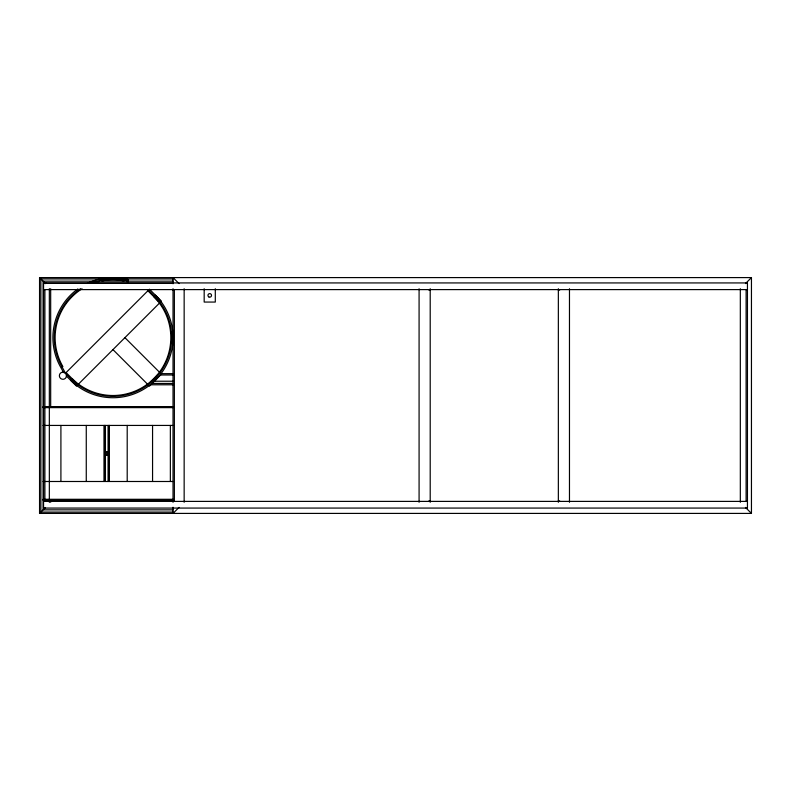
<?xml version="1.0" encoding="UTF-8"?>
<svg xmlns="http://www.w3.org/2000/svg" width="791" height="791" viewBox="0 0 791 791"><rect width="100%" height="100%" fill="white"/><g stroke="black" fill="none" stroke-linecap="round" stroke-linejoin="round"><path stroke-width="1.19" d="M105.401 453.461C106.864 447.39 112.421 458.315 107.19 451.918C105.203 451.839 105.193 455.082 107.19 455.003C109.722 455.25 104.125 455.26 105.638 453.461M108.09 455.003L108.545 452.689M108.585 454.252L108.891 453.461M107.596 451.977L106.419 452.126M106.795 451.977L105.727 452.62L105.687 453.856M44.919 283.593L45.779 282.931L45.394 283.603M106.301 455.003L105.638 454.35M105.925 454.716A1.78 1.78 0 0 1 106.716 451.74A1.78 1.78 0 0 1 108.901 453.925A1.78 1.78 0 0 1 105.925 454.716L106.093 454.548M148.52 290.149L154.492 296.131A58.732 58.732 0 0 1 154.492 379.186A58.732 58.732 0 0 1 71.437 379.186L65.455 373.214L62.944 372.166A3.56 3.56 0 0 0 59.394 375.418A3.56 3.56 0 0 0 62.321 379.235A3.56 3.56 0 0 0 66.375 376.645L66.503 375.725A3.56 3.56 0 0 0 65.455 373.214L149.459 289.209L161.413 301.163L160.158 302.419M71.437 379.186L72.06 378.563A57.842 57.842 0 0 0 153.869 378.563A57.842 57.842 0 0 0 153.869 296.754L154.492 296.131M77.726 384.851L76.47 386.107L66.217 375.863M78.912 383.665L158.971 303.606M150.448 381.974L157.28 375.142M39.55 513.408L751.45 513.408L751.45 277.592L39.55 277.592L39.55 513.408L45.443 507.515M179.023 507.417L173.031 513.408L173.031 507.239M745.458 283.583L751.45 277.592M65.455 373.214L62.103 367.024L62.875 366.579A57.842 57.842 0 0 1 82.066 288.764M103.868 278.926L40.885 278.926L40.885 512.074L173.031 512.074M122.397 278.926L173.031 278.926M95.81 281.151L43.11 281.151L43.11 509.849L173.031 509.849M101.94 281.151L124.009 281.151M127.677 281.151L173.031 281.151M45.779 283.376L173.031 283.376M43.554 289.605L747.446 289.605M173.031 290.05L174.366 290.05L174.366 500.95L173.031 500.95M428.87 290.05L430.205 290.05M558.347 290.05L559.682 290.05M173.031 373.659L161.908 373.659L149.459 386.107L148.204 384.851M160.573 374.993L173.031 374.993M154.344 381.222L173.031 381.222M152.119 383.447L173.031 383.447M150.784 384.782L173.031 384.782M43.11 406.742L173.031 406.742M43.11 407.187L173.031 407.187M43.11 407.632L173.031 407.632M43.11 425.429L173.031 425.429M43.11 481.492L173.031 481.492M43.11 499.289L173.031 499.289M43.11 499.734L173.031 499.734M43.11 500.179L173.031 500.179M43.554 500.95L44.889 500.95L44.889 289.605M428.87 500.95L430.205 500.95M558.347 500.95L559.682 500.95M747.446 500.95L746.111 500.95L746.111 289.605M43.554 501.395L747.446 501.395M745.458 507.417L751.45 513.408M179.023 283.583L173.031 277.592L173.031 283.761M158.764 300.402L160.474 302.103M147.887 290.781L158.131 301.025M124.919 337.658L158.971 371.711M160.158 372.897L161.413 374.153M112.965 349.612L147.887 384.535M39.55 277.592L45.443 283.485M66.088 372.581L76.332 382.824M75.709 383.457L77.409 385.168M63.409 372.225L60.947 367.686A60.067 60.067 0 0 1 77.864 288.913M740.327 288.715L740.327 502.285M569.471 288.715L569.471 502.285M558.347 288.715L558.347 502.285M430.205 288.715L430.205 502.285M419.082 288.715L419.082 502.285M215.3 288.715L215.3 302.063L204.177 302.063L204.177 288.715M184.155 288.715L184.155 502.285M173.031 288.705L173.031 502.295M170.362 425.429L170.362 481.492M152.564 425.429L152.564 481.492M127.203 425.429L127.203 481.492M109.405 425.429L109.405 481.492M108.96 425.429L108.96 481.492M108.07 425.429L108.07 481.492M105.401 425.429L105.401 481.492M104.511 425.429L104.511 481.492M104.066 425.429L104.066 481.492M86.268 425.429L86.268 481.492M60.907 425.429L60.907 481.492M50.673 288.715L50.673 407.227M50.673 499.813L50.673 502.285M49.339 288.616L49.339 502.384M62.103 367.024A58.732 58.732 0 0 1 80.593 288.656M91.044 283.168A58.732 58.732 0 0 1 128.162 280.924M155.441 295.181A60.067 60.067 0 0 1 155.441 380.135A60.067 60.067 0 0 1 70.488 380.135M87.198 283.396A60.067 60.067 0 0 1 128.508 279.638L127.934 281.784A57.842 57.842 0 0 0 93.556 283.168M747.446 282.931L43.554 282.931L43.554 508.069L747.446 508.069L747.446 282.931M208.844 296.932A1.78 1.78 0 0 0 211.523 295.389A1.78 1.78 0 0 0 208.844 293.847A1.78 1.78 0 0 0 208.844 296.932"/></g></svg>
